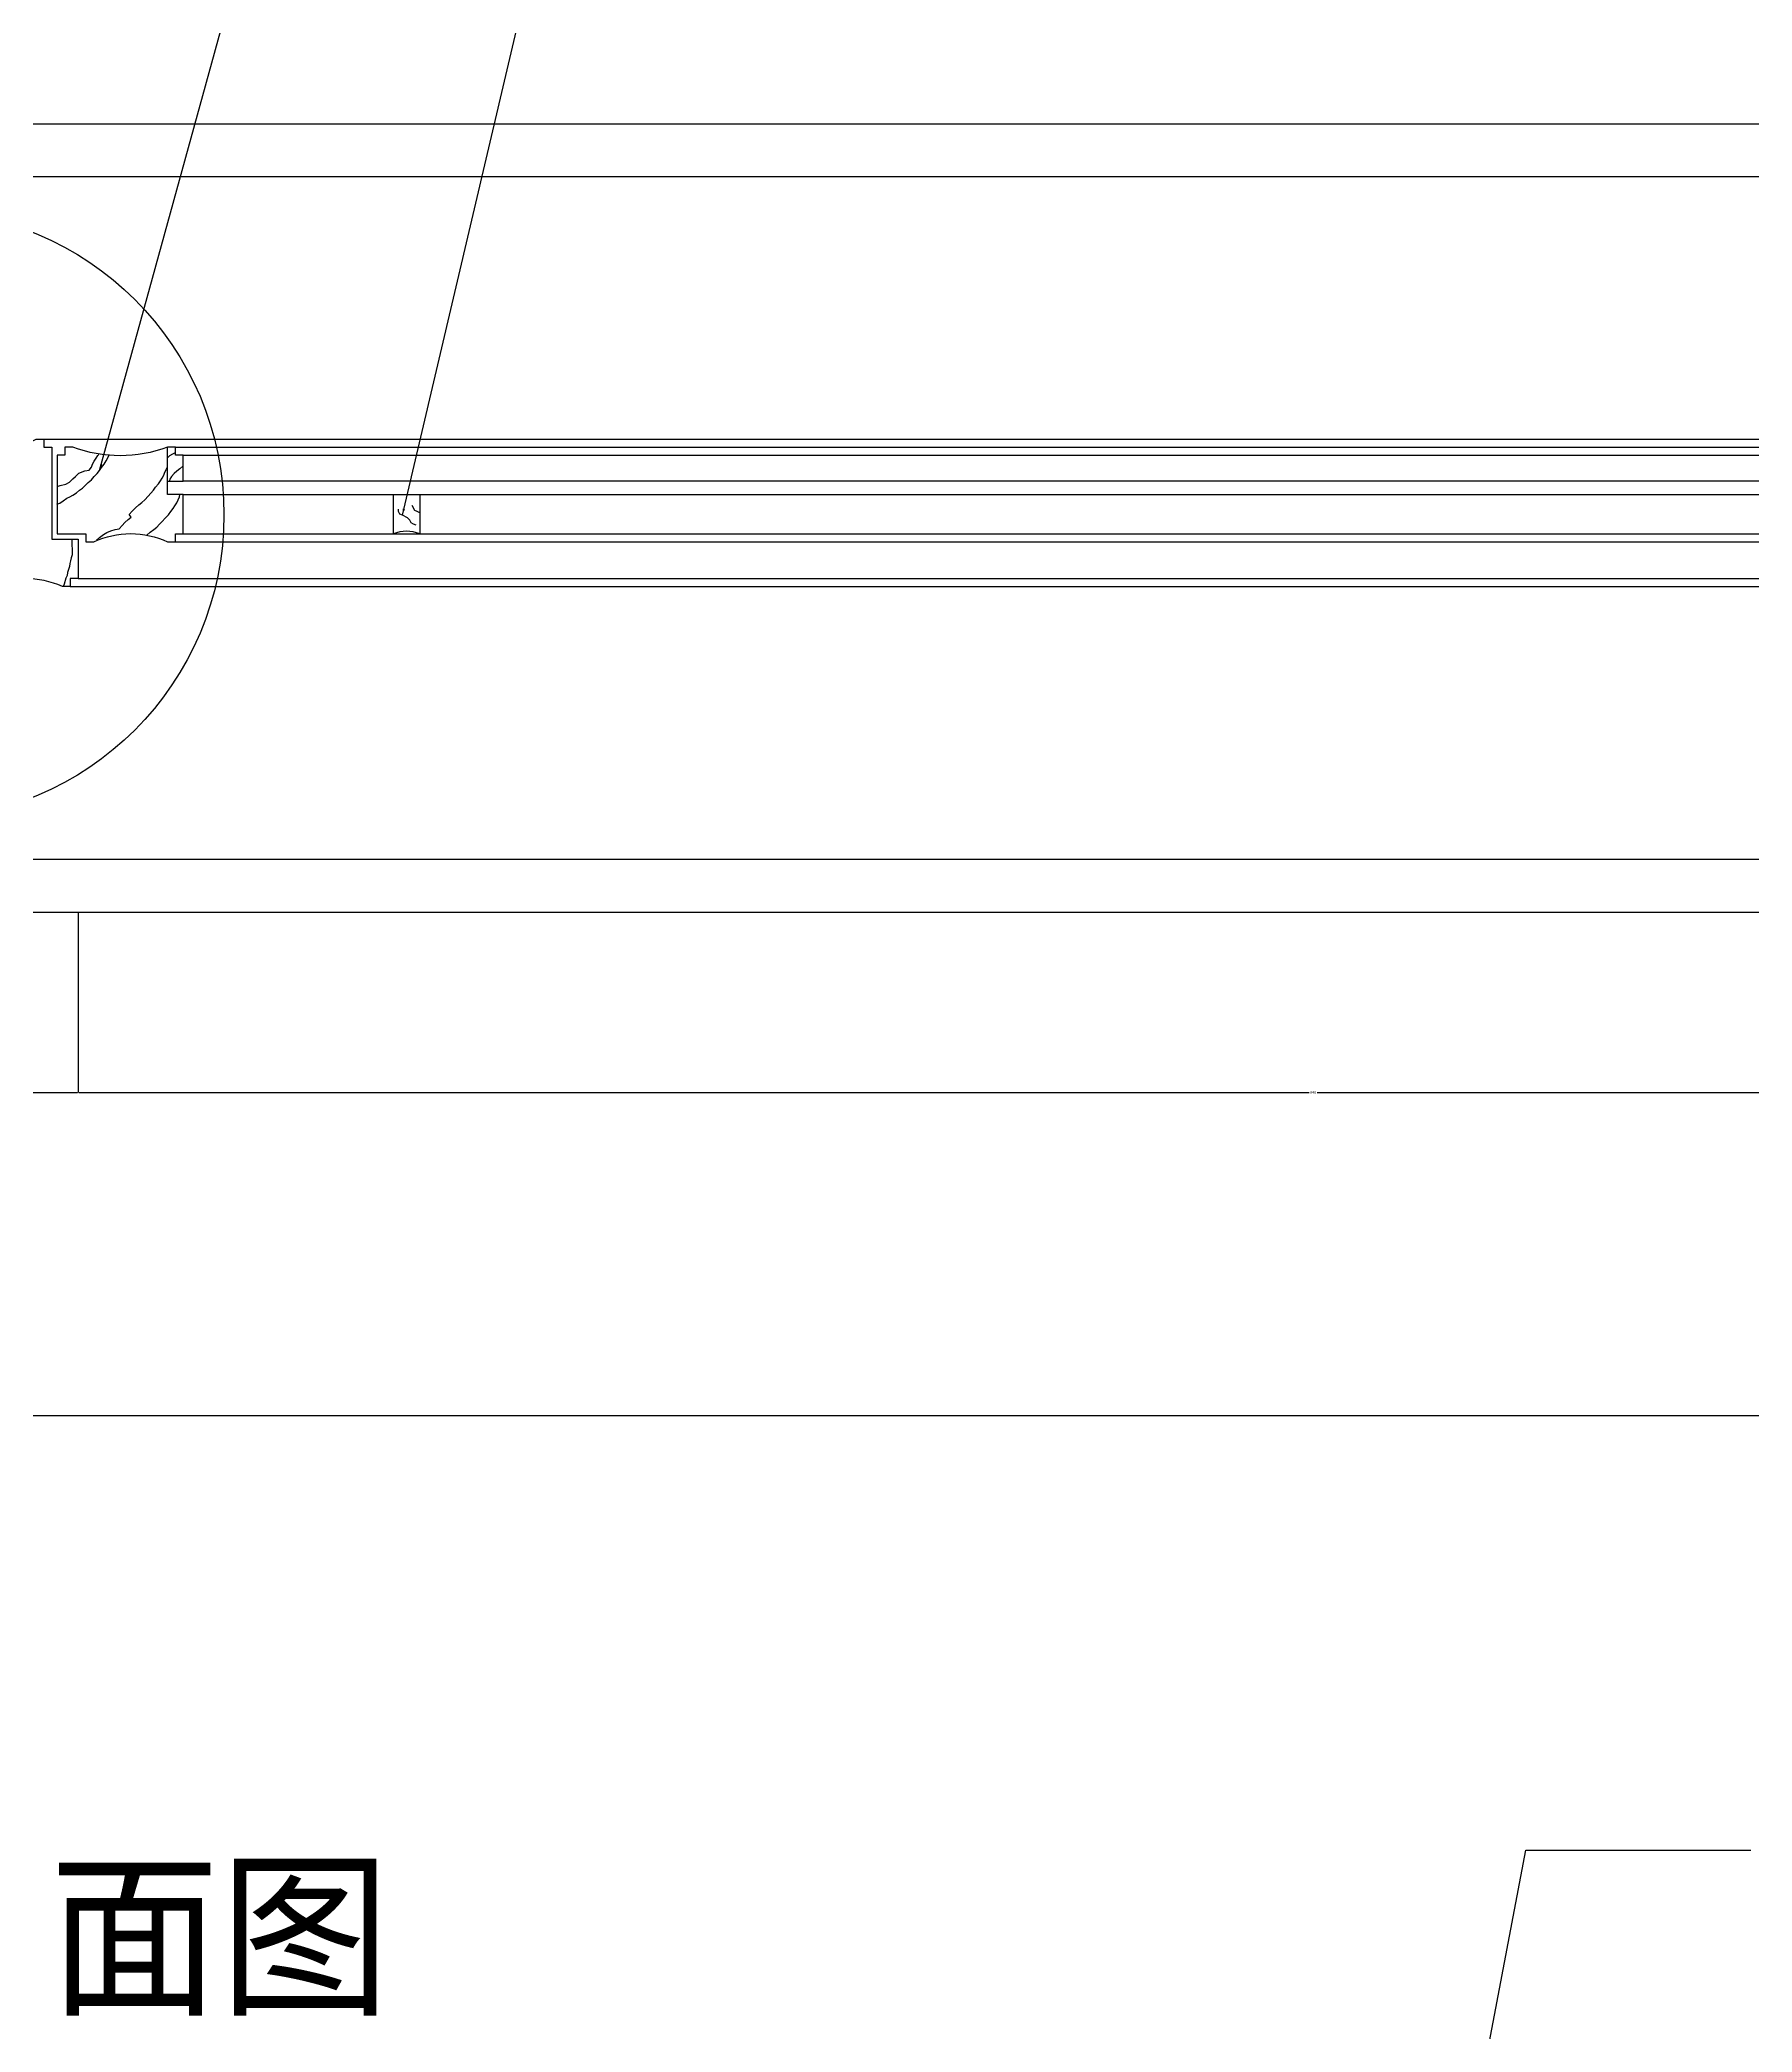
# Model space of a CAD drawing. Header units: metres. Extents: x 4 to 3597, y 195 to 4697.
# Drawn here: x 1349 to 2000, y 1276 to 2034 of the extents above; entities that cross this region are included whole.
import ezdxf

# ---------------------------------------------------------------- set-up
doc = ezdxf.new("R2010")
doc.units = ezdxf.units.M
for name, color, linetype in [('3', 3, 'Continuous'), ('4', 4, 'Continuous'), ('7', 7, 'Continuous'), ('BH', 3, 'Continuous'), ('DIM', 3, 'Continuous'), ('TEXT', 3, 'Continuous')]:
    doc.layers.add(name, color=color, linetype=linetype)
doc.dimstyles.get("Standard").update_dxf_attribs({"dimtxt": 2.5, "dimasz": 2.5, "dimexe": 1.25, "dimexo": 0.625, "dimtad": 1, "dimcen": 2.5, "dimazin": 3, "dimtfac": 1, "dimtmove": 0, "dimatfit": 3})

# ---------------------------------------------------------------- blocks, each defined once
blk = doc.blocks.new('*D3')
for p, q in [((343.18, 1583.38), (343.18, 1510.34)), ((2343.18, 1583.38), (2343.18, 1510.34)), ((343.43, 1510.34), (1341.18, 1510.34)), ((1345.18, 1510.34), (2342.93, 1510.34))]:
    blk.add_line(p, q)
at = {"layer": 'Defpoints'}
for p in [(343.18, 1583.38), (2343.18, 1583.38), (343.18, 1510.34)]:
    blk.add_point(p, dxfattribs=at)
at = {"layer": 'DIM', "insert": (1343.18, 1510.34), "char_height": 1, "attachment_point": 5}
blk.add_mtext('2000', dxfattribs=at)
blk = doc.blocks.new('*D38')
for p, q in [((1363.18, 1701.98), (1363.18, 1633.38)), ((2303.18, 1701.98), (2303.18, 1633.38)), ((1363.43, 1633.38), (1831.68, 1633.38)), ((1834.68, 1633.38), (2302.93, 1633.38))]:
    blk.add_line(p, q)
at = {"layer": 'Defpoints'}
for p in [(1363.18, 1701.98), (2303.18, 1701.98), (1363.18, 1633.38)]:
    blk.add_point(p, dxfattribs=at)
at = {"layer": 'DIM', "insert": (1833.18, 1633.38), "char_height": 1, "attachment_point": 5}
blk.add_mtext('940', dxfattribs=at)
blk = doc.blocks.new('*D47')
for p, q in [((1323.18, 1701.98), (1323.18, 1633.38)), ((1363.18, 1701.98), (1363.18, 1633.38)), ((1323.43, 1633.38), (1342.18, 1633.38)), ((1344.18, 1633.38), (1362.93, 1633.38))]:
    blk.add_line(p, q)
at = {"layer": 'Defpoints'}
for p in [(1323.18, 1701.98), (1363.18, 1701.98), (1323.18, 1633.38)]:
    blk.add_point(p, dxfattribs=at)
at = {"layer": 'DIM', "insert": (1343.18, 1633.38), "char_height": 1, "attachment_point": 5}
blk.add_mtext('40', dxfattribs=at)

msp = doc.modelspace()

# ---------------------------------------------------------------- linework, layer by layer
at = {"layer": '3'}
for p, q in [((1403.18, 1875.98), (2263.18, 1875.98)), ((1403.18, 1845.98), (2263.18, 1845.98)), ((1363.18, 1828.98), (2303.18, 1828.98))]:
    msp.add_line(p, q, dxfattribs=at)
at = {"layer": '4'}
for p, q in [((2403.18, 2001.98), (283.18, 2001.98)), ((1350.18, 1881.98), (2316.18, 1881.98)), ((1360.18, 1825.98), (2306.18, 1825.98)), ((283.18, 1701.98), (2403.18, 1701.98))]:
    msp.add_line(p, q, dxfattribs=at)
for points in [[(1353.18, 1843.98), (1363.18, 1843.98), (1363.18, 1828.98), (1360.18, 1828.98), (1360.18, 1825.98), (1357.18, 1825.98, 0.21), (1329.18, 1825.98), (1326.18, 1825.98), (1326.18, 1828.98), (1323.18, 1828.98), (1323.18, 1843.98), (1333.18, 1843.98), (1333.18, 1878.98), (1336.18, 1878.98), (1336.18, 1881.98), (1339.18, 1881.98, 0.24), (1347.18, 1881.98), (1350.18, 1881.98), (1350.18, 1878.98), (1353.18, 1878.98)], [(1493.18, 1860.98), (1493.18, 1845.98, 0.2), (1483.18, 1845.98), (1483.18, 1860.98)]]:
    msp.add_lwpolyline(points, format="xyb", close=True, dxfattribs=at)
msp.add_lwpolyline([(1397.18, 1865.98), (1403.18, 1865.98), (1403.18, 1875.98), (1400.18, 1875.98), (1400.18, 1878.98), (1397.18, 1878.98, -0.18), (1361.18, 1878.98), (1358.18, 1878.98), (1358.18, 1875.98), (1358.18, 1875.98), (1355.18, 1875.98), (1355.18, 1845.98), (1366.18, 1845.98), (1366.18, 1842.98), (1369.18, 1842.98, -0.22), (1397.18, 1842.98), (1400.18, 1842.98), (1400.18, 1845.98), (1403.18, 1845.98), (1403.18, 1860.98), (1397.18, 1860.98), (1397.18, 1878.98)], format="xyb", dxfattribs=at)
at = {"layer": '7'}
for p, q in [((343.18, 1981.98), (2343.18, 1981.98)), ((1400.18, 1878.98), (2266.18, 1878.98)), ((2263.18, 1865.98), (1403.18, 1865.98)), ((1403.18, 1860.98), (2263.18, 1860.98)), ((1400.18, 1842.98), (2266.18, 1842.98)), ((2343.18, 1721.98), (343.18, 1721.98))]:
    msp.add_line(p, q, dxfattribs=at)
at = {"layer": 'BH'}
for p, q in [((1368.62, 1872.5), (1369.26, 1873.62)), ((1369.26, 1873.62), (1370.06, 1874.74)), ((1370.06, 1874.74), (1370.7, 1875.85)), ((1370.7, 1875.85), (1371.02, 1876.17)), ((1373.1, 1872.5), (1373.89, 1873.78)), ((1373.89, 1873.78), (1374.53, 1874.9)), ((1374.53, 1874.9), (1375.01, 1876.01)), ((1375.01, 1876.01), (1375.01, 1876.17)), ((1397.94, 1875.69), (1397.14, 1874.9)), ((1399.05, 1876.33), (1397.94, 1875.69)), ((1400.17, 1876.81), (1399.05, 1876.33)), ((1358.56, 1864.84), (1359.84, 1865.64)), ((1359.84, 1865.64), (1361.11, 1866.91)), ((1361.11, 1866.91), (1362.23, 1867.87)), ((1362.23, 1867.87), (1363.51, 1869.15)), ((1363.51, 1869.15), (1365.75, 1869.95)), ((1365.75, 1869.95), (1367.34, 1870.27)), ((1367.03, 1865.48), (1368.3, 1866.59)), ((1367.34, 1870.27), (1368.3, 1871.38)), ((1368.3, 1871.38), (1368.62, 1872.5)), ((1368.3, 1866.59), (1369.26, 1867.87)), ((1369.26, 1867.87), (1370.38, 1868.99)), ((1370.38, 1868.99), (1371.34, 1870.11)), ((1371.34, 1870.11), (1372.14, 1871.22)), ((1372.14, 1871.22), (1373.1, 1872.5)), ((1393.78, 1865), (1394.58, 1866.12)), ((1394.58, 1866.12), (1395.22, 1867.23)), ((1395.22, 1867.23), (1395.86, 1868.35)), ((1395.86, 1868.35), (1396.18, 1869.47)), ((1396.18, 1869.47), (1396.82, 1870.59)), ((1396.82, 1870.59), (1397.14, 1871.22)), ((1398.09, 1866.75), (1397.78, 1865.8)), ((1398.73, 1867.87), (1398.09, 1866.75)), ((1399.69, 1868.99), (1398.73, 1867.87)), ((1400.81, 1869.79), (1399.69, 1868.99)), ((1401.93, 1870.75), (1400.81, 1869.79)), ((1403.05, 1871.7), (1401.93, 1870.75)), ((1355.2, 1864.04), (1356.32, 1864.36)), ((1356.16, 1857.65), (1357.44, 1858.61)), ((1356.32, 1864.36), (1358.56, 1864.84)), ((1357.44, 1858.61), (1358.88, 1859.57)), ((1358.88, 1859.57), (1360, 1860.05)), ((1360, 1860.05), (1361.11, 1860.69)), ((1361.11, 1860.69), (1362.55, 1861.65)), ((1362.55, 1861.65), (1363.67, 1862.6)), ((1363.67, 1862.6), (1364.79, 1863.4)), ((1364.79, 1863.4), (1365.91, 1864.36)), ((1365.91, 1864.36), (1367.03, 1865.48)), ((1387.39, 1857.97), (1388.51, 1858.93)), ((1388.51, 1858.93), (1389.79, 1860.37)), ((1389.79, 1860.37), (1390.91, 1861.49)), ((1390.91, 1861.49), (1391.86, 1862.6)), ((1391.86, 1862.6), (1392.66, 1863.72)), ((1392.66, 1863.72), (1393.78, 1865)), ((1400.81, 1857.81), (1401.29, 1858.93)), ((1401.29, 1858.93), (1401.77, 1860.05)), ((1401.77, 1860.05), (1401.93, 1861.01)), ((1355.04, 1857.34), (1356.16, 1857.65)), ((1380.92, 1850.31), (1382.2, 1851.43)), ((1382.2, 1851.43), (1383.32, 1852.39)), ((1382.6, 1853.34), (1383.72, 1854.62)), ((1383.32, 1852.39), (1382.6, 1853.34)), ((1383.72, 1854.62), (1384.99, 1855.9)), ((1384.99, 1855.9), (1386.27, 1857.02)), ((1386.27, 1857.02), (1387.39, 1857.97)), ((1394.1, 1849.67), (1395.22, 1850.63)), ((1395.22, 1850.63), (1396.34, 1851.91)), ((1396.34, 1851.91), (1397.62, 1853.18)), ((1397.62, 1853.18), (1398.41, 1854.46)), ((1398.41, 1854.46), (1399.37, 1855.58)), ((1399.37, 1855.58), (1400.01, 1856.7)), ((1400.01, 1856.7), (1400.81, 1857.81)), ((1485.16, 1854.46), (1485.16, 1855.4)), ((1485.63, 1853.51), (1485.16, 1854.46)), ((1486.58, 1853.04), (1485.63, 1853.51)), ((1488.47, 1852.09), (1486.58, 1853.04)), ((1489.41, 1851.15), (1488.47, 1852.09)), ((1489.89, 1850.2), (1489.41, 1851.15)), ((1491.3, 1854.93), (1490.36, 1856.82)), ((1492.25, 1854.46), (1491.3, 1854.93)), ((1493.19, 1853.99), (1492.25, 1854.46)), ((1360.79, 1843.92), (1360.79, 1841.53)), ((1370.22, 1843.61), (1371.34, 1844.56)), ((1371.34, 1844.56), (1372.78, 1845.68)), ((1372.78, 1845.68), (1374.05, 1846.48)), ((1374.05, 1846.48), (1375.65, 1847.12)), ((1375.65, 1847.12), (1377.25, 1847.6)), ((1377.25, 1847.6), (1378.85, 1847.92)), ((1378.85, 1847.92), (1379.97, 1849.19)), ((1379.97, 1849.19), (1380.92, 1850.31)), ((1389.31, 1845.52), (1390.59, 1846.64)), ((1390.59, 1846.64), (1392.02, 1847.6)), ((1392.02, 1847.6), (1393.14, 1848.55)), ((1393.14, 1848.55), (1394.1, 1849.67)), ((1490.83, 1849.73), (1489.89, 1850.2)), ((1491.78, 1849.26), (1490.83, 1849.73)), ((1360.32, 1835.78), (1360, 1834.66)), ((1360.48, 1836.9), (1360.32, 1835.78)), ((1360.95, 1838.02), (1360.48, 1836.9)), ((1360.79, 1841.53), (1360.95, 1840.25)), ((1360.95, 1840.25), (1360.95, 1838.02)), ((1358.56, 1829.08), (1357.92, 1826.84)), ((1359.04, 1830.19), (1358.56, 1829.08)), ((1359.2, 1831.31), (1359.04, 1830.19)), ((1359.52, 1832.43), (1359.2, 1831.31)), ((1359.84, 1833.55), (1359.52, 1832.43)), ((1360, 1834.66), (1359.84, 1833.55)), ((1357.92, 1826.84), (1357.6, 1826.2))]:
    msp.add_line(p, q, dxfattribs=at)
at = {"layer": 'DIM'}
msp.add_circle((1302.82, 1853.24), 115.85, dxfattribs=at)

# ---------------------------------------------------------------- texts
at = {"layer": 'TEXT'}
msp.add_text('剖面图', height=50, dxfattribs=at).set_placement((1287.1, 1287.42))

# ---------------------------------------------------------------- dimensions: what is measured, and where the dimension line sits
at = {"layer": 'DIM'}
for base, p1, p2, picture, middle in [((1323.18, 1633.38), (1323.18, 1701.98), (1363.18, 1701.98), '*D47', (1343.18, 1633.38)), ((1363.18, 1633.38), (1363.18, 1701.98), (2303.18, 1701.98), '*D38', (1833.18, 1633.38)), ((343.18, 1510.34), (343.18, 1583.38), (2343.18, 1583.38), '*D3', (1343.18, 1510.34))]:
    dim = msp.add_linear_dim(base=base, p1=p1, p2=p2, dimstyle='Standard', dxfattribs=at)
    dim.commit()
    dim.dimension.update_dxf_attribs({"geometry": picture, "text_midpoint": middle})

# ---------------------------------------------------------------- leaders
for points in [[(1371.34, 1870.11), (1481.83, 2271.07), (1583.89, 2271.07)], [(1486.58, 1853.04), (1542.24, 2089.52), (1584.01, 2089.52)], [(1805.85, 774.77), (1914.08, 1344.88), (1999.77, 1344.88)]]:
    msp.add_leader(points, dimstyle='Standard', dxfattribs=at)

doc.saveas('drawing.dxf')
